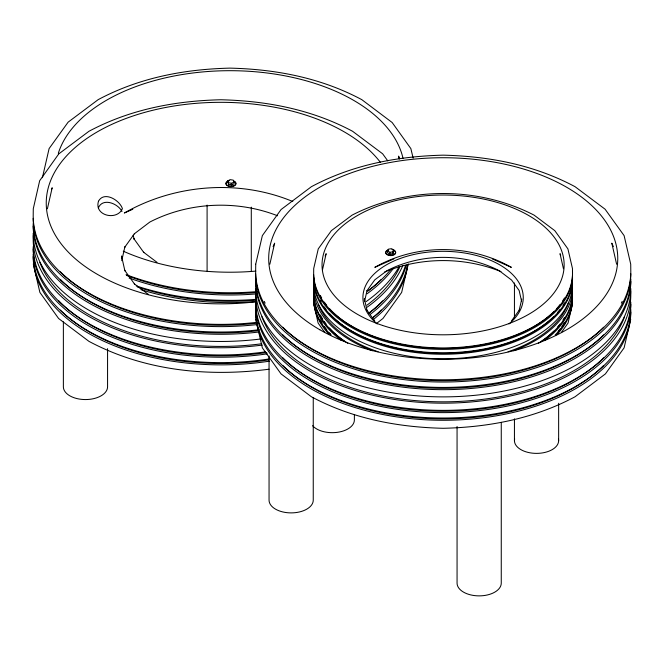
<?xml version="1.0" encoding="UTF-8"?>
<svg xmlns="http://www.w3.org/2000/svg" width="664" height="664" viewBox="0 0 664 664"><rect width="100%" height="100%" fill="white"/><g stroke="black" fill="none" stroke-linecap="round" stroke-linejoin="round"><path stroke-width="1" d="M42.405 177.695L49.103 148.595L68.126 122.159L98.164 99.65C139.017 77.829 184.003 69.222 229.976 68.126C275.958 69.222 320.944 77.829 361.789 99.65L392.158 122.516L410.858 148.595L413.141 158.107M521.771 299.032L519.14 310.428M98.305 208.056C102.563 197.341 117.918 203.416 121.993 211.476M47.385 208.811L52.19 187.746L51.419 189.489M121.736 260.661L124.898 246.817L124.674 247.323L134.609 233.471L134.294 233.828L149.823 222.05C188.792 201.947 236.832 199.798 277.56 215.775M269.841 264.222L274.647 243.157L273.103 246.634M322.488 269.767L326.157 253.681L325.119 256.013M364.577 301.298L367.034 290.508M408.269 263.898L401.654 292.426L382.945 318.496L376.853 323.202M572.468 303.714L568.052 323.044L561.453 332.365M630.717 319.301L624.11 347.828L605.402 373.907L575.041 396.773C534.188 418.594 489.202 427.201 443.228 428.297C397.246 427.201 352.269 418.594 311.416 396.773L281.055 373.907L262.346 347.828L255.731 319.301M387.56 250.967L388.398 249.158L391.528 248.676L393.81 249.996L392.972 253.623L389.851 254.104L387.56 252.785L387.56 250.967L389.851 252.287L392.972 251.805L393.81 249.996M58.598 154.148L39.666 180.732L33.283 208.745L33.2 216.074A187.572 108.298 0 0 0 257.159 322.314M366.893 290.832L374.77 279.851L386.921 270.721C421.449 252.934 464.725 252.934 499.253 270.721L511.604 280.075L519.14 290.508L521.597 301.298M511.404 321.086L519.281 310.105M58.922 153.791L88.959 131.281C129.812 109.46 174.798 100.853 220.772 99.758C266.754 100.853 311.731 109.46 352.584 131.281L382.63 153.791L387.776 160.879M227.81 180.965L230.101 179.645L233.23 180.127L234.06 181.928L234.06 183.754L231.777 185.073L228.648 184.584L227.81 180.965L228.648 184.584M228.648 182.766L231.777 183.256L234.06 181.928M132.8 209.26L124.326 213.011C174.815 184.111 238.974 179.081 292.791 201.516M393.893 258.894L374.803 267.351C416.278 243.655 469.896 243.655 511.371 267.351L492.281 258.894M384.556 272.016C421.067 256.844 464.31 256.827 500.955 271.601M269.02 369.217C207.691 377.218 144.121 370.761 88.959 341.362L58.598 318.496L39.89 292.426L33.283 263.898M156.986 262.322L143.499 252.171L143.814 252.536L133.879 238.683L134.103 239.189L133.198 235.23M148.57 294.55L134.294 283.802L134.609 284.167L124.674 270.306L124.898 270.821L121.512 255.989L121.595 258.371M366.893 310.105L374.77 321.086M324.713 332.365L318.114 323.044L313.707 303.714M560.706 255.242L560.018 253.681L563.454 268.762M613.345 246.634L611.81 243.157L616.615 264.222M399.33 157.858L398.566 156.115L399.247 159.128M367.034 310.428L364.353 298.659L364.403 300.95M572.517 273.211L572.468 268.53L567.911 248.876L554.797 230.657L534.08 215.128C478.138 186.318 408.036 186.318 352.094 215.128L331.377 230.657L318.263 248.876L313.707 268.53L313.657 273.211A129.43 74.725 0 0 0 444.764 347.928A129.43 74.725 0 0 0 572.468 271.269M558.64 403.28L558.64 440.622M514.442 282.964L514.442 318.23M514.442 418.835L514.442 440.622M501.262 422.346L501.262 583.116A22.095 12.757 0 0 1 479.167 595.874A22.095 12.757 0 0 1 457.064 583.116L457.064 426.495M392.972 251.805L392.972 253.623M389.851 252.287L389.851 254.104M354.377 414.776L354.377 419.93A22.095 12.757 0 0 1 337.428 432.33A22.095 12.757 0 0 1 312.586 425.707M313.25 397.454L313.25 500.133A22.095 12.757 0 0 1 291.156 512.89A22.095 12.757 0 0 1 269.053 500.133L269.053 355.962M251.291 207.135L251.291 271.036M231.777 183.256L231.777 185.073M207.093 205.068L207.093 271.036M107.568 348.658L107.568 386.797A22.095 12.757 0 0 1 85.465 399.562A22.095 12.757 0 0 1 63.37 386.797L63.37 321.866M255.864 271.103A174.532 100.762 0 0 1 123.263 251.183M58.316 153.268A174.532 100.762 0 0 1 234.392 70.724A174.532 100.762 0 0 1 403.015 158.298M256.022 301.589A187.572 108.298 0 0 1 140.917 289.653M255.706 300.261A185.248 106.954 0 0 1 137.357 286.964M256.022 299.339A187.572 108.298 0 0 1 136.195 285.877M257.068 293.853A187.572 108.298 0 0 1 129.073 277.984M256.727 292.525A185.248 106.954 0 0 1 126.367 275.352M257.068 291.604A187.572 108.298 0 0 1 126.06 274.606M255.889 301.788A174.532 100.762 0 0 1 52.73 230.3A174.532 100.762 0 0 1 161.833 108.24A174.532 100.762 0 0 1 380.464 162.423M407.829 264.629A187.572 108.298 0 0 1 373.658 319.309M269.318 361.174A187.572 108.298 0 0 1 33.2 256.57M407.53 264.405A187.572 108.298 0 0 1 372.861 317.699M269.318 358.925A187.572 108.298 0 0 1 33.2 254.32M406.252 265.069A187.572 108.298 0 0 1 370.421 314.213M267.318 353.829A187.572 108.298 0 0 1 33.2 248.917M405.389 265.832A187.572 108.298 0 0 1 368.744 313.225M265.309 351.87A187.572 108.298 0 0 1 33.2 246.668M402.824 265.558A187.572 108.298 0 0 1 367.043 307.266M262.272 345.081A187.572 108.298 0 0 1 33.333 235.454M382.73 300.842A185.248 106.954 0 0 1 369.375 312.777M266.745 352.526A185.248 106.954 0 0 1 58.814 300.842M399.711 267.152A185.248 106.954 0 0 1 366.91 305.199M261.757 343.769A185.248 106.954 0 0 1 39.807 262.322M399.28 266.438A187.572 108.298 0 0 1 366.179 301.581M261.251 338.914A187.572 108.298 0 0 1 33.2 233.172M393.138 268.688A187.572 108.298 0 0 1 367.043 293.77M259.209 331.975A187.572 108.298 0 0 1 33.2 225.976M390.532 269.791A187.572 108.298 0 0 1 367.897 290.898M259.209 329.726A187.572 108.298 0 0 1 33.2 223.726M381.202 310.046A185.248 106.954 0 0 1 372.546 317.89M268.721 359.871A185.248 106.954 0 0 1 60.341 310.046M381.202 279.453A185.248 106.954 0 0 1 367.74 291.081M258.736 330.655A185.248 106.954 0 0 1 60.341 279.453M257.159 324.563A187.572 108.298 0 0 1 33.2 218.323M256.711 323.243A185.248 106.954 0 0 1 60.341 271.8M231.653 184.252A1.743 1.004 0 0 1 230.325 184.277M233.429 180.84A4.98 2.88 0 0 1 235.014 184.982A4.98 2.88 0 0 1 227.735 185.538A4.98 2.88 0 0 1 227.412 181.297M228.449 180.84A4.98 2.88 0 0 1 229.653 180.558M234.458 181.728A4.98 2.88 0 0 1 234.458 185.795A4.98 2.88 0 0 1 227.412 185.795A4.98 2.88 0 0 1 227.412 181.728M377.152 323.932A80.178 46.289 0 0 1 389.901 262.961A80.178 46.289 0 0 1 496.274 262.961A80.178 46.289 0 0 1 509.022 323.932M572.468 277.585A129.43 74.725 0 0 1 443.087 354.244A129.43 74.725 0 0 1 313.698 277.585M572.468 286.192A129.43 74.725 0 0 1 513.745 350.741M372.429 350.741A129.43 74.725 0 0 1 313.757 285.213M572.468 292.218A129.43 74.725 0 0 1 544.513 340.574M341.661 340.574A129.43 74.725 0 0 1 313.698 292.218M568.293 303.307A127.936 73.862 0 0 1 508.076 351.754M378.098 351.754A127.936 73.862 0 0 1 318.255 304.303M572.468 272.705A129.43 74.725 0 0 1 444.764 349.364A129.43 74.725 0 0 1 313.657 274.647M572.468 290.782A129.43 74.725 0 0 1 538.338 343.313M347.836 343.313A129.43 74.725 0 0 1 313.657 292.724M564.483 297.945A127.936 73.862 0 0 1 562.416 301.265M560.076 304.535A127.936 73.862 0 0 1 556.781 308.511M553.884 311.574A127.936 73.862 0 0 1 440.058 348.484A127.936 73.862 0 0 1 329.394 308.511M326.721 305.34A127.936 73.862 0 0 1 324.314 302.087M321.683 297.945A127.936 73.862 0 0 1 320.33 295.438M572.468 276.149A129.43 74.725 0 0 1 444.764 352.808A129.43 74.725 0 0 1 313.657 278.083M572.468 295.663A129.43 74.725 0 0 1 555.17 334.963M330.996 334.963A129.43 74.725 0 0 1 313.657 297.596M572.468 282.175A129.43 74.725 0 0 1 444.764 358.834A129.43 74.725 0 0 1 313.657 284.109M564.483 317.458A127.936 73.862 0 0 1 562.964 319.957M560.076 324.049A127.936 73.862 0 0 1 557.469 327.236M553.884 331.087A127.936 73.862 0 0 1 540.786 341.844M344.525 341.246A127.936 73.862 0 0 1 329.394 328.024M326.099 324.049A127.936 73.862 0 0 1 324.314 321.6M322.687 319.127A127.936 73.862 0 0 1 320.33 314.952M572.468 297.09A129.43 74.725 0 0 1 556.673 334.855M328.771 334.083A129.43 74.725 0 0 1 313.657 299.032M564.483 302.825A127.936 73.862 0 0 1 562.964 305.324M560.076 309.416A127.936 73.862 0 0 1 557.469 312.603M553.884 316.454A127.936 73.862 0 0 1 440.058 353.364A127.936 73.862 0 0 1 329.394 313.383M326.099 309.416A127.936 73.862 0 0 1 324.314 306.967M321.218 301.995A127.936 73.862 0 0 1 320.33 300.319M564.483 322.339A127.936 73.862 0 0 1 561.86 326.481M560.076 328.929A127.936 73.862 0 0 1 558.15 331.328M330.813 334.448A127.936 73.862 0 0 1 329.394 332.896M326.721 329.734A127.936 73.862 0 0 1 324.314 326.481M322.173 323.177A127.936 73.862 0 0 1 320.33 319.832M630.8 311.972A187.572 108.298 0 0 1 443.228 420.271A187.572 108.298 0 0 1 255.648 311.972M603.659 365.449A185.248 106.954 0 0 1 282.798 365.449M630.8 309.723A187.572 108.298 0 0 1 443.228 418.021A187.572 108.298 0 0 1 255.648 309.723M630.8 304.328A187.572 108.298 0 0 1 443.228 412.618A187.572 108.298 0 0 1 255.648 304.328M603.659 357.805A185.248 106.954 0 0 1 282.798 357.805M630.8 302.078A187.572 108.298 0 0 1 443.228 410.369A187.572 108.298 0 0 1 255.648 302.078M630.667 290.857A187.572 108.298 0 0 1 443.228 403.172A187.572 108.298 0 0 1 255.781 290.857M624.558 316.753A185.248 106.954 0 0 1 443.228 401.828A185.248 106.954 0 0 1 261.898 316.753M630.8 288.583A187.572 108.298 0 0 1 443.228 396.873A187.572 108.298 0 0 1 255.648 288.583M630.8 281.378A187.572 108.298 0 0 1 441.485 389.668A187.572 108.298 0 0 1 255.681 279.378M603.659 334.855A185.248 106.954 0 0 1 282.798 334.855M630.8 279.129A187.572 108.298 0 0 1 443.228 387.427A187.572 108.298 0 0 1 255.648 279.129M630.8 273.734A187.572 108.298 0 0 1 443.228 382.024A187.572 108.298 0 0 1 255.648 273.734M622.16 301.414A185.248 106.954 0 0 1 621.338 303.141M603.659 327.211A185.248 106.954 0 0 1 282.798 327.211M265.119 303.141A185.248 106.954 0 0 1 264.289 301.414M391.785 255.283A1.743 1.004 0 0 1 391.403 255.416M391.976 249.523A4.98 2.88 0 0 1 394.997 253.739A4.98 2.88 0 0 1 387.162 254.337A4.98 2.88 0 0 1 388.199 249.813M393.179 250.237A4.98 2.88 0 0 1 395.204 253.947A4.98 2.88 0 0 1 388.979 255.432A4.98 2.88 0 0 1 385.875 251.98M386.373 251.291A4.98 2.88 0 0 1 388.199 250.237M558.441 438.896A22.095 12.757 0 0 1 536.537 453.379A22.095 12.757 0 0 1 514.641 438.896M255.731 264.156L255.648 271.485A187.572 108.298 0 0 0 443.228 379.775A187.572 108.298 0 0 0 630.8 271.485L630.717 264.156L624.11 235.629L605.078 209.193L575.041 186.684C534.188 164.871 489.202 156.256 443.228 155.16C397.246 156.256 352.269 164.871 311.416 186.684L281.055 209.55L262.346 235.629L255.731 264.156M98.463 201.258C93.956 216.049 117.329 220.904 122.408 208.629C119.686 200.088 104.049 190.751 98.463 201.258M382.564 325.443A121.055 69.886 0 0 0 564.143 264.919A121.055 69.886 0 0 0 382.564 204.396A121.055 69.886 0 0 0 382.564 325.443M319.816 329.742A174.532 100.762 0 0 0 611.81 284.565A174.532 100.762 0 0 0 398.051 161.161A174.532 100.762 0 0 0 319.816 329.742"/></g></svg>
